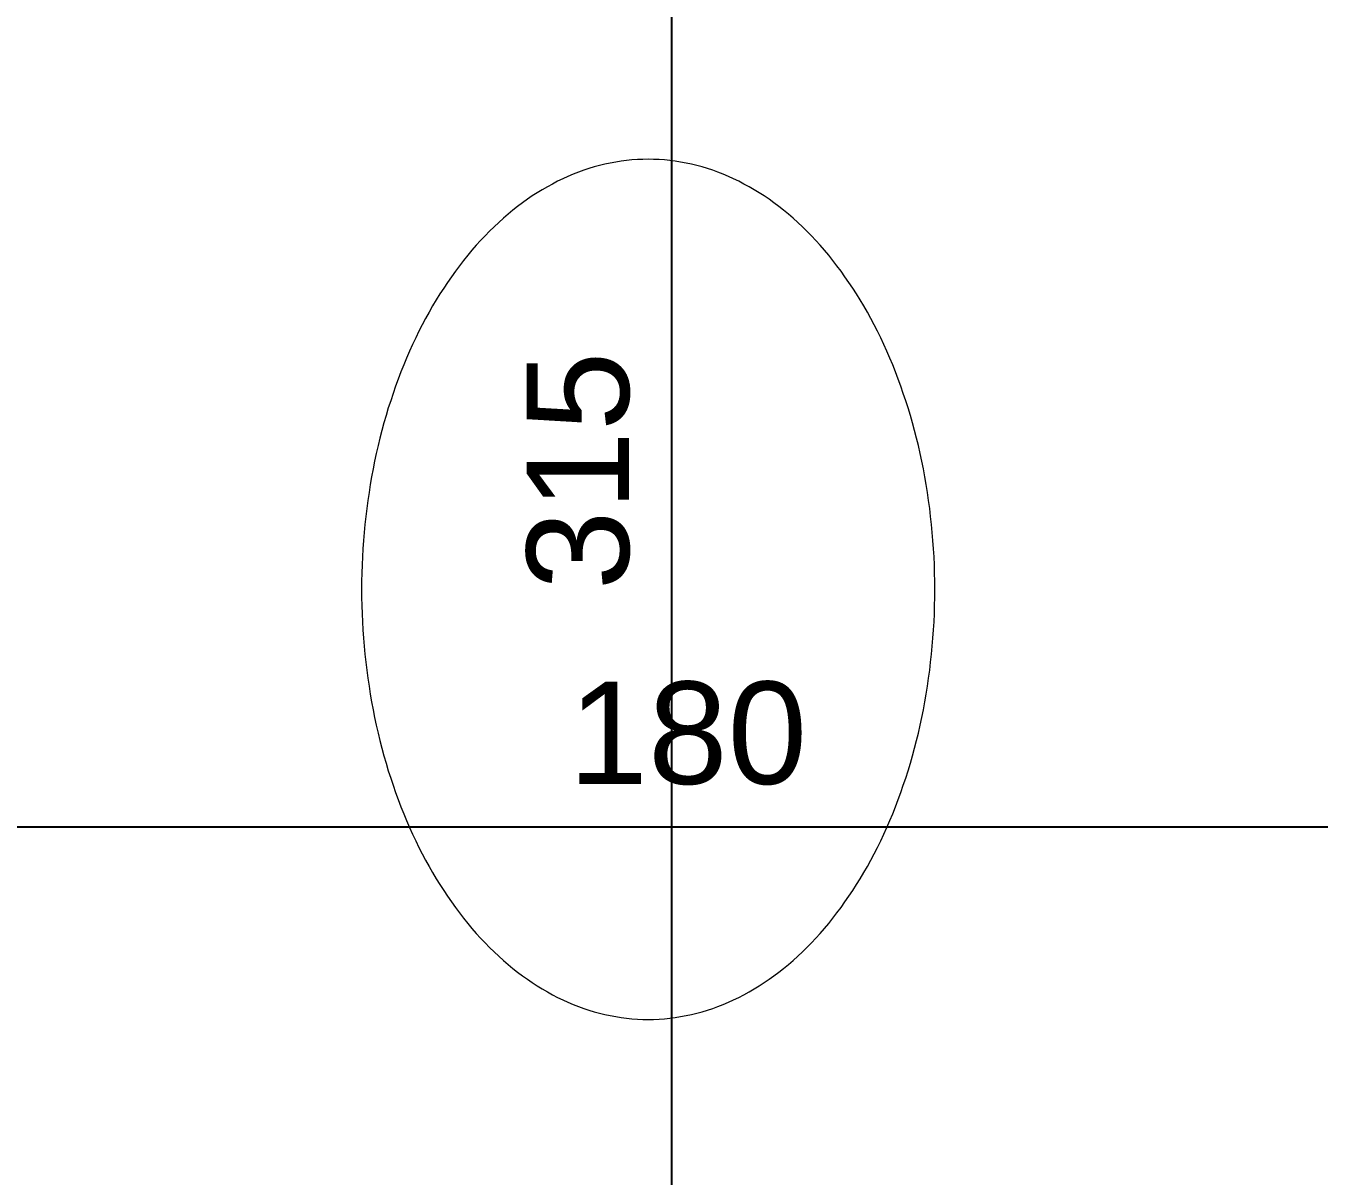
# Model space of a CAD drawing. Header units: centimetres. Extents: x 105417 to 110818, y -55119 to -48326.
# Drawn here: x 106348.6 to 106506.6, y -50601 to -50460.5 of the extents above; entities that cross this region are included whole.
import ezdxf

# ---------------------------------------------------------------- set-up
doc = ezdxf.new("R2010")
doc.units = ezdxf.units.CM
doc.header["$LTSCALE"] = 50
doc.header["$MEASUREMENT"] = 0
doc.layers.get('0').update_dxf_attribs({"color": 8})
doc.layers.add('COTE 50ème', color=1, linetype='Continuous')
doc.layers.add('mobilimi', color=8, linetype='Continuous', lineweight=9)
doc.styles.add('RS_TXT_50', font='arial.ttf', dxfattribs={"height": 12.5})
doc.dimstyles.new('RS_50CM_LINEAIRE', dxfattribs={"dimscale": 5, "dimtxt": 12.5, "dimasz": 1.5, "dimexe": 1, "dimexo": 2.5, "dimgap": 1, "dimtad": 1, "dimdec": 1, "dimrnd": 0.5, "dimdsep": 46, "dimtxsty": 'RS_TXT_50', "dimblk1": 'ARCHTICK', "dimblk2": 'ARCHTICK', "dimsah": 1, "dimcen": 2.5, "dimdle": 1, "dimclrt": 4, "dimadec": 0, "dimazin": 2, "dimtfac": 1, "dimtdec": 1, "dimtix": 1, "dimtmove": 2, "dimatfit": 3, "dimfxl": 1, "dimtolj": 1, "dimtzin": 0, "dimarcsym": 0})

# ---------------------------------------------------------------- blocks, each defined once
blk = doc.blocks.new('_ArchTick')
at = {"color": 0, "linetype": 'ByBlock', "const_width": 0.15}
blk.add_lwpolyline([(-0.5, -0.5), (0.5, 0.5)], dxfattribs=at)
blk = doc.blocks.new('*D938')
at = {"layer": 'COTE 50ème', "color": 0, "lineweight": -2, "ltscale": 0.5, "transparency": 16777216}
for p, q in [((106339.47, -50672.36), (106339.47, -50553.32)), ((106519.47, -50666.49), (106519.47, -50553.32)), ((106334.47, -50558.32), (106524.47, -50558.32))]:
    blk.add_line(p, q, dxfattribs=at)
at = {"layer": 'Defpoints', "color": 0, "ltscale": 0.5, "transparency": 16777216}
for p in [(106519.47, -50558.32), (106519.47, -50678.99), (106339.47, -50684.86)]:
    blk.add_point(p, dxfattribs=at)
at = {"layer": 'COTE 50ème', "color": 0, "lineweight": -2, "ltscale": 0.5, "transparency": 16777216, "xscale": 7.5, "yscale": 7.5, "zscale": 7.5, "rotation": 180}
blk.add_blockref('_ArchTick', (106339.47, -50558.32), dxfattribs=at)
at = {"layer": 'COTE 50ème', "color": 0, "lineweight": -2, "ltscale": 0.5, "transparency": 16777216, "xscale": 7.5, "yscale": 7.5, "zscale": 7.5}
blk.add_blockref('_ArchTick', (106519.47, -50558.32), dxfattribs=at)
at = {"layer": 'COTE 50ème', "color": 4, "ltscale": 0.5, "transparency": 16777216, "insert": (106429.47, -50546.93), "char_height": 12.5, "attachment_point": 5, "style": 'RS_TXT_50'}
blk.add_mtext('\\A1;180', dxfattribs=at)
blk = doc.blocks.new('*D1062')
at = {"layer": 'COTE 50ème', "color": 0, "lineweight": -2, "ltscale": 0.5, "transparency": 16777216}
for p, q in [((105995.75, -52042.36), (105995.75, -49967.36)), ((106966.85, -49972.36), (105990.75, -49972.36)), ((106196.86, -52037.36), (105990.75, -52037.36))]:
    blk.add_line(p, q, dxfattribs=at)
at = {"layer": 'Defpoints', "color": 0, "ltscale": 0.5, "transparency": 16777216}
for p in [(105995.75, -49972.36), (106979.35, -49972.36), (106209.36, -52037.36)]:
    blk.add_point(p, dxfattribs=at)
at = {"layer": 'COTE 50ème', "color": 0, "lineweight": -2, "ltscale": 0.5, "transparency": 16777216, "xscale": 7.5, "yscale": 7.5, "zscale": 7.5}
for p, rotation in [((105995.75, -49972.36), 90), ((105995.75, -52037.36), 270)]:
    blk.add_blockref('_ArchTick', p, dxfattribs=dict(at, rotation=rotation))
at = {"layer": 'COTE 50ème', "color": 4, "ltscale": 0.5, "transparency": 16777216, "insert": (105984.37, -51004.86), "char_height": 12.5, "attachment_point": 5, "rotation": 90, "style": 'RS_TXT_50'}
blk.add_mtext('\\A1;2065', dxfattribs=at)
blk = doc.blocks.new('*D1071')
at = {"layer": 'COTE 50ème', "color": 0, "lineweight": -2, "ltscale": 0.5, "transparency": 16777216}
for p, q in [((106427.5, -50677.36), (106427.5, -50352.36)), ((106356.97, -50357.36), (106432.5, -50357.36)), ((106349.2, -50672.36), (106432.5, -50672.36))]:
    blk.add_line(p, q, dxfattribs=at)
at = {"layer": 'Defpoints', "color": 0, "ltscale": 0.5, "transparency": 16777216}
for p in [(106344.47, -50357.36), (106427.5, -50357.36), (106336.7, -50672.36)]:
    blk.add_point(p, dxfattribs=at)
at = {"layer": 'COTE 50ème', "color": 0, "lineweight": -2, "ltscale": 0.5, "transparency": 16777216, "xscale": 7.5, "yscale": 7.5, "zscale": 7.5}
for p, rotation in [((106427.5, -50357.36), 90), ((106427.5, -50672.36), 270)]:
    blk.add_blockref('_ArchTick', p, dxfattribs=dict(at, rotation=rotation))
at = {"layer": 'COTE 50ème', "color": 4, "ltscale": 0.5, "transparency": 16777216, "insert": (106416.12, -50514.86), "char_height": 12.5, "attachment_point": 5, "rotation": 90, "style": 'RS_TXT_50'}
blk.add_mtext('\\A1;315', dxfattribs=at)

msp = doc.modelspace()

# ---------------------------------------------------------------- linework, layer by layer
at = {"layer": 'mobilimi'}
msp.add_polyline3d([(106424.63, -50476.83, 0), (106423.96, -50476.84, 0), (106423.3, -50476.87, 0), (106422.64, -50476.91, 0), (106421.98, -50476.98, 0), (106421.32, -50477.06, 0), (106420.66, -50477.17, 0), (106420, -50477.29, 0), (106419.35, -50477.43, 0), (106418.69, -50477.59, 0), (106418.04, -50477.77, 0), (106417.39, -50477.96, 0), (106416.75, -50478.18, 0), (106416.1, -50478.41, 0), (106415.46, -50478.66, 0), (106414.82, -50478.93, 0), (106414.19, -50479.22, 0), (106413.56, -50479.52, 0), (106412.93, -50479.85, 0), (106412.31, -50480.19, 0), (106411.69, -50480.55, 0), (106411.08, -50480.92, 0), (106410.47, -50481.31, 0), (106409.87, -50481.72, 0), (106409.27, -50482.15, 0), (106408.68, -50482.6, 0), (106408.09, -50483.06, 0), (106407.51, -50483.54, 0), (106406.94, -50484.03, 0), (106406.37, -50484.54, 0), (106405.81, -50485.07, 0), (106405.25, -50485.61, 0), (106404.7, -50486.17, 0), (106404.16, -50486.74, 0), (106403.63, -50487.33, 0), (106403.1, -50487.93, 0), (106402.58, -50488.55, 0), (106402.07, -50489.18, 0), (106401.57, -50489.83, 0), (106401.08, -50490.49, 0), (106400.59, -50491.17, 0), (106400.11, -50491.86, 0), (106399.65, -50492.56, 0), (106399.19, -50493.27, 0), (106398.74, -50494, 0), (106398.29, -50494.74, 0), (106397.86, -50495.5, 0), (106397.44, -50496.26, 0), (106397.03, -50497.04, 0), (106396.63, -50497.83, 0), (106396.23, -50498.63, 0), (106395.85, -50499.44, 0), (106395.48, -50500.27, 0), (106395.12, -50501.1, 0), (106394.77, -50501.94, 0), (106394.43, -50502.79, 0), (106394.1, -50503.66, 0), (106393.78, -50504.53, 0), (106393.47, -50505.41, 0), (106393.18, -50506.3, 0), (106392.89, -50507.19, 0), (106392.62, -50508.1, 0), (106392.36, -50509.01, 0), (106392.1, -50509.93, 0), (106391.87, -50510.86, 0), (106391.64, -50511.79, 0), (106391.42, -50512.73, 0), (106391.22, -50513.67, 0), (106391.03, -50514.63, 0), (106390.85, -50515.58, 0), (106390.68, -50516.54, 0), (106390.53, -50517.51, 0), (106390.38, -50518.48, 0), (106390.25, -50519.45, 0), (106390.13, -50520.43, 0), (106390.03, -50521.41, 0), (106389.93, -50522.39, 0), (106389.85, -50523.38, 0), (106389.78, -50524.37, 0), (106389.73, -50525.36, 0), (106389.68, -50526.35, 0), (106389.65, -50527.34, 0), (106389.63, -50528.34, 0), (106389.63, -50529.33, 0), (106389.63, -50530.32, 0), (106389.65, -50531.32, 0), (106389.68, -50532.31, 0), (106389.73, -50533.3, 0), (106389.78, -50534.29, 0), (106389.85, -50535.28, 0), (106389.93, -50536.26, 0), (106390.03, -50537.25, 0), (106390.13, -50538.23, 0), (106390.25, -50539.21, 0), (106390.38, -50540.18, 0), (106390.53, -50541.15, 0), (106390.68, -50542.12, 0), (106390.85, -50543.08, 0), (106391.03, -50544.03, 0), (106391.22, -50544.98, 0), (106391.42, -50545.93, 0), (106391.64, -50546.87, 0), (106391.87, -50547.8, 0), (106392.1, -50548.73, 0), (106392.36, -50549.65, 0), (106392.62, -50550.56, 0), (106392.89, -50551.47, 0), (106393.18, -50552.36, 0), (106393.47, -50553.25, 0), (106393.78, -50554.13, 0), (106394.1, -50555, 0), (106394.43, -50555.87, 0), (106394.77, -50556.72, 0), (106395.12, -50557.56, 0), (106395.48, -50558.39, 0), (106395.85, -50559.22, 0), (106396.23, -50560.03, 0), (106396.63, -50560.83, 0), (106397.03, -50561.62, 0), (106397.44, -50562.39, 0), (106397.86, -50563.16, 0), (106398.29, -50563.91, 0), (106398.74, -50564.66, 0), (106399.19, -50565.38, 0), (106399.65, -50566.1, 0), (106400.11, -50566.8, 0), (106400.59, -50567.49, 0), (106401.08, -50568.17, 0), (106401.57, -50568.83, 0), (106402.07, -50569.48, 0), (106402.58, -50570.11, 0), (106403.1, -50570.73, 0), (106403.63, -50571.33, 0), (106404.16, -50571.92, 0), (106404.7, -50572.49, 0), (106405.25, -50573.05, 0), (106405.81, -50573.59, 0), (106406.37, -50574.12, 0), (106406.94, -50574.63, 0), (106407.51, -50575.12, 0), (106408.09, -50575.6, 0), (106408.68, -50576.06, 0), (106409.27, -50576.51, 0), (106409.87, -50576.93, 0), (106410.47, -50577.34, 0), (106411.08, -50577.74, 0), (106411.69, -50578.11, 0), (106412.31, -50578.47, 0), (106412.93, -50578.81, 0), (106413.56, -50579.14, 0), (106414.19, -50579.44, 0), (106414.82, -50579.73, 0), (106415.46, -50580, 0), (106416.1, -50580.25, 0), (106416.75, -50580.48, 0), (106417.39, -50580.7, 0), (106418.04, -50580.89, 0), (106418.69, -50581.07, 0), (106419.35, -50581.23, 0), (106420, -50581.37, 0), (106420.66, -50581.49, 0), (106421.32, -50581.59, 0), (106421.98, -50581.68, 0), (106422.64, -50581.74, 0), (106423.3, -50581.79, 0), (106423.96, -50581.82, 0), (106424.63, -50581.83, 0), (106425.29, -50581.82, 0), (106425.95, -50581.79, 0), (106426.61, -50581.74, 0), (106427.27, -50581.68, 0), (106427.93, -50581.59, 0), (106428.59, -50581.49, 0), (106429.25, -50581.37, 0), (106429.91, -50581.23, 0), (106430.56, -50581.07, 0), (106431.21, -50580.89, 0), (106431.86, -50580.7, 0), (106432.51, -50580.48, 0), (106433.15, -50580.25, 0), (106433.79, -50580, 0), (106434.43, -50579.73, 0), (106435.06, -50579.44, 0), (106435.69, -50579.14, 0), (106436.32, -50578.81, 0), (106436.94, -50578.47, 0), (106437.56, -50578.11, 0), (106438.17, -50577.74, 0), (106438.78, -50577.34, 0), (106439.39, -50576.93, 0), (106439.98, -50576.51, 0), (106440.58, -50576.06, 0), (106441.16, -50575.6, 0), (106441.74, -50575.12, 0), (106442.32, -50574.63, 0), (106442.89, -50574.12, 0), (106443.45, -50573.59, 0), (106444, -50573.05, 0), (106444.55, -50572.49, 0), (106445.09, -50571.92, 0), (106445.63, -50571.33, 0), (106446.15, -50570.73, 0), (106446.67, -50570.11, 0), (106447.18, -50569.48, 0), (106447.68, -50568.83, 0), (106448.18, -50568.17, 0), (106448.66, -50567.49, 0), (106449.14, -50566.8, 0), (106449.61, -50566.1, 0), (106450.07, -50565.38, 0), (106450.52, -50564.66, 0), (106450.96, -50563.91, 0), (106451.39, -50563.16, 0), (106451.81, -50562.39, 0), (106452.23, -50561.62, 0), (106452.63, -50560.83, 0), (106453.02, -50560.03, 0), (106453.4, -50559.22, 0), (106453.77, -50558.39, 0), (106454.14, -50557.56, 0), (106454.49, -50556.72, 0), (106454.83, -50555.87, 0), (106455.16, -50555, 0), (106455.48, -50554.13, 0), (106455.78, -50553.25, 0), (106456.08, -50552.36, 0), (106456.36, -50551.47, 0), (106456.64, -50550.56, 0), (106456.9, -50549.65, 0), (106457.15, -50548.73, 0), (106457.39, -50547.8, 0), (106457.62, -50546.87, 0), (106457.83, -50545.93, 0), (106458.03, -50544.98, 0), (106458.23, -50544.03, 0), (106458.41, -50543.08, 0), (106458.57, -50542.12, 0), (106458.73, -50541.15, 0), (106458.87, -50540.18, 0), (106459, -50539.21, 0), (106459.12, -50538.23, 0), (106459.23, -50537.25, 0), (106459.32, -50536.26, 0), (106459.4, -50535.28, 0), (106459.47, -50534.29, 0), (106459.53, -50533.3, 0), (106459.57, -50532.31, 0), (106459.6, -50531.32, 0), (106459.62, -50530.32, 0), (106459.63, -50529.33, 0), (106459.62, -50528.34, 0), (106459.6, -50527.34, 0), (106459.57, -50526.35, 0), (106459.53, -50525.36, 0), (106459.47, -50524.37, 0), (106459.4, -50523.38, 0), (106459.32, -50522.39, 0), (106459.23, -50521.41, 0), (106459.12, -50520.43, 0), (106459, -50519.45, 0), (106458.87, -50518.48, 0), (106458.73, -50517.51, 0), (106458.57, -50516.54, 0), (106458.41, -50515.58, 0), (106458.23, -50514.63, 0), (106458.03, -50513.67, 0), (106457.83, -50512.73, 0), (106457.62, -50511.79, 0), (106457.39, -50510.86, 0), (106457.15, -50509.93, 0), (106456.9, -50509.01, 0), (106456.64, -50508.1, 0), (106456.36, -50507.19, 0), (106456.08, -50506.3, 0), (106455.78, -50505.41, 0), (106455.48, -50504.53, 0), (106455.16, -50503.66, 0), (106454.83, -50502.79, 0), (106454.49, -50501.94, 0), (106454.14, -50501.1, 0), (106453.77, -50500.27, 0), (106453.4, -50499.44, 0), (106453.02, -50498.63, 0), (106452.63, -50497.83, 0), (106452.23, -50497.04, 0), (106451.81, -50496.26, 0), (106451.39, -50495.5, 0), (106450.96, -50494.74, 0), (106450.52, -50494, 0), (106450.07, -50493.27, 0), (106449.61, -50492.56, 0), (106449.14, -50491.86, 0), (106448.66, -50491.17, 0), (106448.18, -50490.49, 0), (106447.68, -50489.83, 0), (106447.18, -50489.18, 0), (106446.67, -50488.55, 0), (106446.15, -50487.93, 0), (106445.63, -50487.33, 0), (106445.09, -50486.74, 0), (106444.55, -50486.17, 0), (106444, -50485.61, 0), (106443.45, -50485.07, 0), (106442.89, -50484.54, 0), (106442.32, -50484.03, 0), (106441.74, -50483.54, 0), (106441.16, -50483.06, 0), (106440.58, -50482.6, 0), (106439.98, -50482.15, 0), (106439.39, -50481.72, 0), (106438.78, -50481.31, 0), (106438.17, -50480.92, 0), (106437.56, -50480.55, 0), (106436.94, -50480.19, 0), (106436.32, -50479.85, 0), (106435.69, -50479.52, 0), (106435.06, -50479.22, 0), (106434.43, -50478.93, 0), (106433.79, -50478.66, 0), (106433.15, -50478.41, 0), (106432.51, -50478.18, 0), (106431.86, -50477.96, 0), (106431.21, -50477.77, 0), (106430.56, -50477.59, 0), (106429.91, -50477.43, 0), (106429.25, -50477.29, 0), (106428.59, -50477.17, 0), (106427.93, -50477.06, 0), (106427.27, -50476.98, 0), (106426.61, -50476.91, 0), (106425.95, -50476.87, 0), (106425.29, -50476.84, 0), (106424.63, -50476.83, 0)], dxfattribs=at)

# ---------------------------------------------------------------- dimensions: what is measured, and where the dimension line sits
at = {"layer": 'COTE 50ème', "ltscale": 0.5}
for base, p1, p2, picture, middle in [((105995.75, -49972.36), (106209.36, -52037.36), (106979.35, -49972.36), '*D1062', (105984.37, -51004.86)), ((106427.5, -50357.36), (106336.7, -50672.36), (106344.47, -50357.36), '*D1071', (106416.12, -50514.86))]:
    dim = msp.add_linear_dim(base=base, p1=p1, p2=p2, angle=90, dimstyle='RS_50CM_LINEAIRE', dxfattribs=at)
    dim.commit()
    dim.dimension.update_dxf_attribs({"geometry": picture, "text_midpoint": middle})
dim = msp.add_linear_dim(base=(106519.47, -50558.32), p1=(106339.47, -50684.86), p2=(106519.47, -50678.99), dimstyle='RS_50CM_LINEAIRE', dxfattribs=at)
dim.commit()
dim.dimension.update_dxf_attribs({"geometry": '*D938', "text_midpoint": (106429.47, -50546.93)})

doc.saveas('drawing.dxf')
